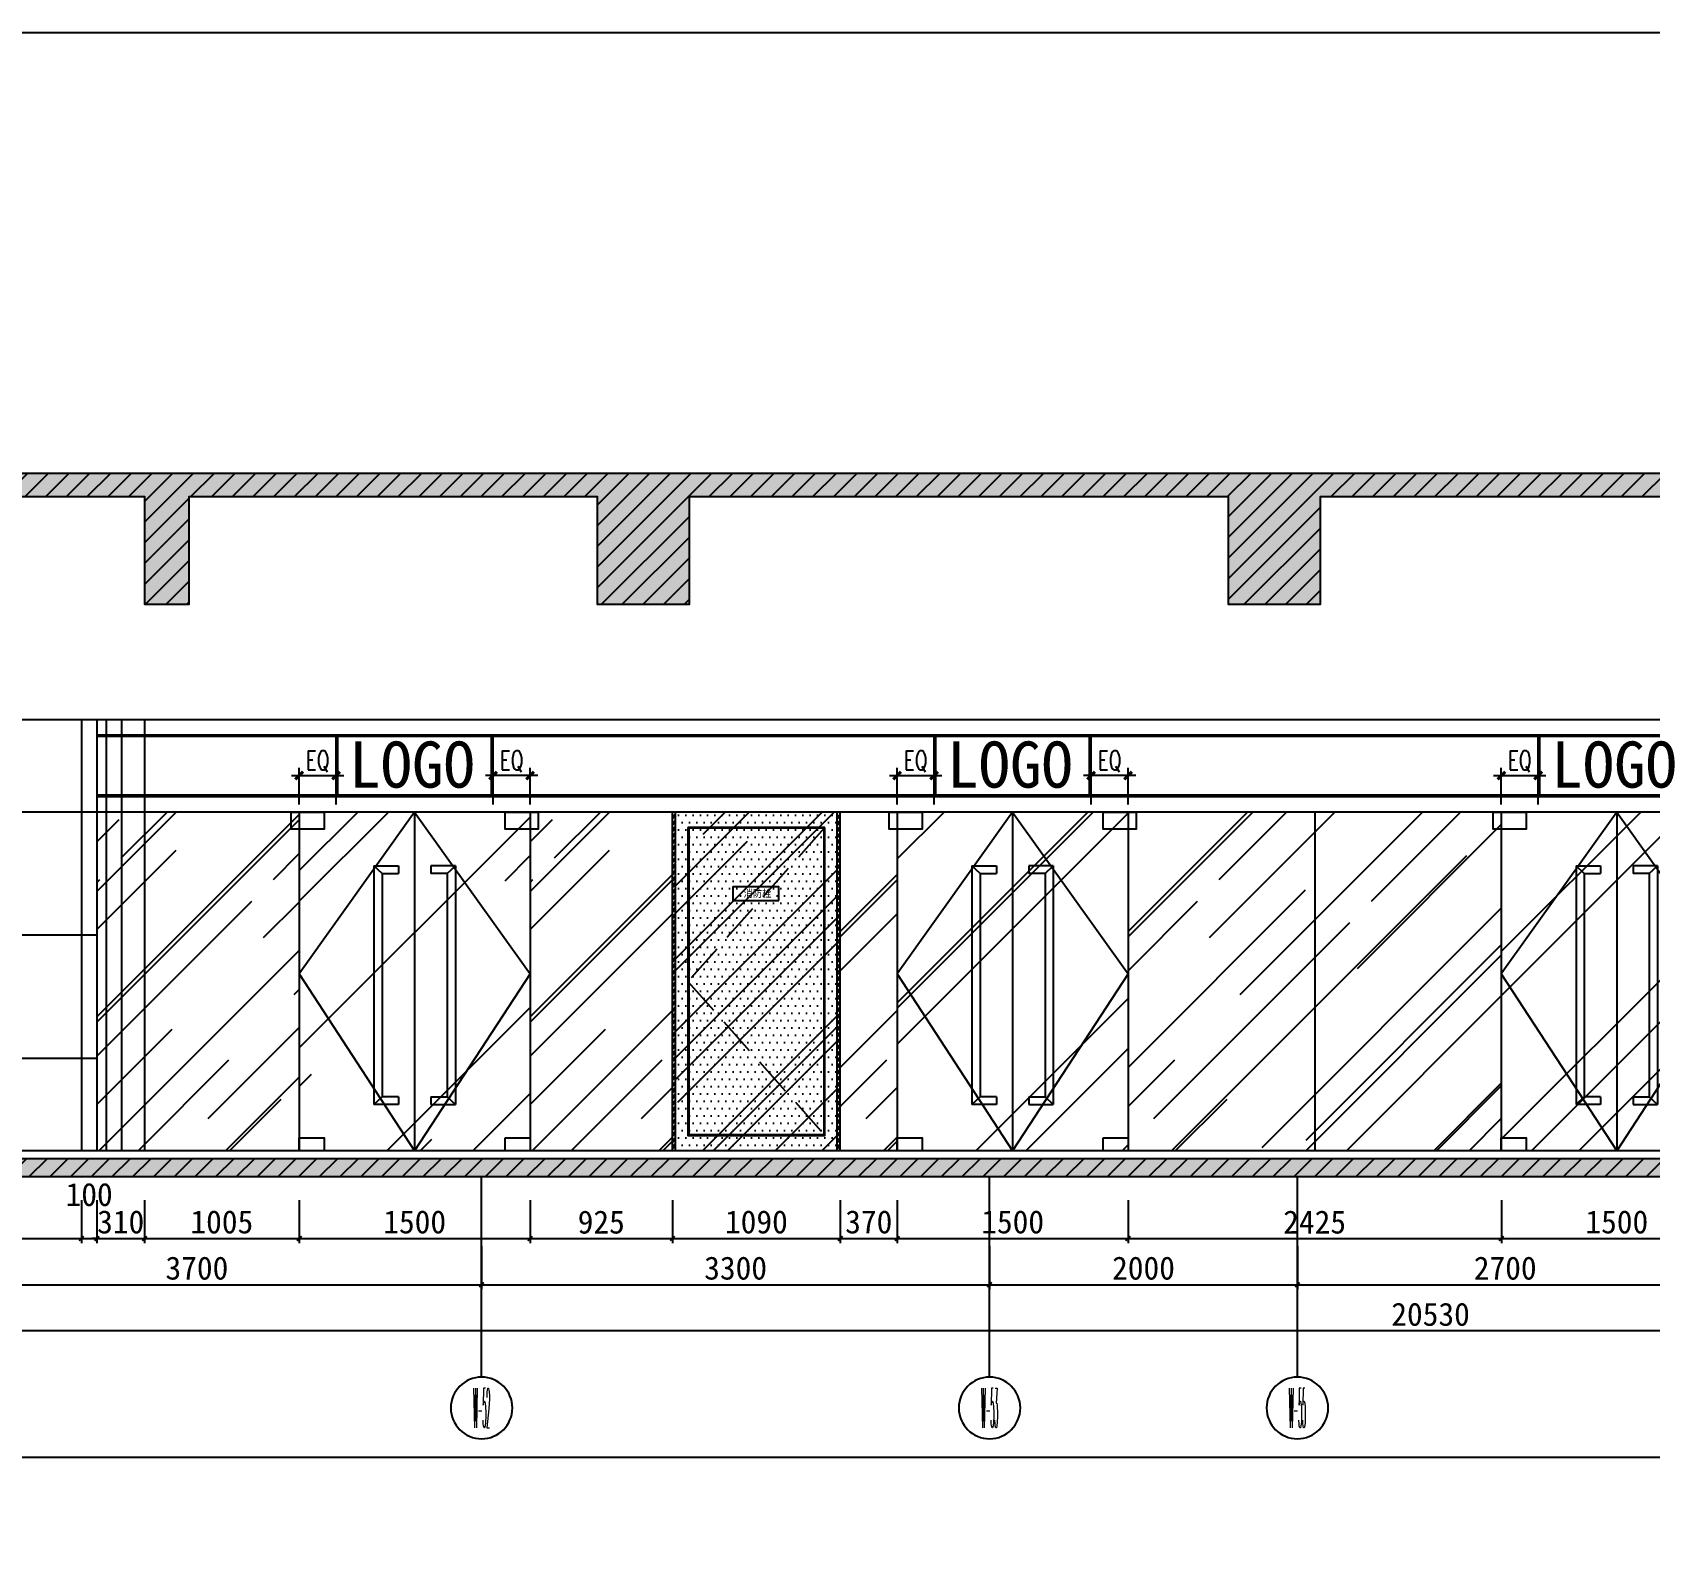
# Model space of a CAD drawing. Header units: millimetres. Extents: x 110215 to 630040, y -488650 to 141897.
# Drawn here: x 430469 to 440976, y 132042 to 141897 of the extents above; entities that cross this region are included whole.
import ezdxf
from ezdxf.enums import TextEntityAlignment as Align
from ezdxf.xclip import XClip

# ---------------------------------------------------------------- set-up
doc = ezdxf.new("R2010")
doc.units = ezdxf.units.MM
doc.header["$LTSCALE"] = 1000
doc.header["$XCLIPFRAME"] = 0
doc.linetypes.add('DASH', pattern=[0.35, 0.25, -0.1])
doc.layers.get('Defpoints').update_dxf_attribs({"color": 2})
for name, color, linetype in [('0-118标注', 2, 'Continuous'), ('0-140a立面通高转折线', 2, 'Continuous'), ('0-140c立面材料填充', 250, 'Continuous'), ('0-140d立面材料分隔', 146, 'Continuous'), ('0-140立面图剖切线', 4, 'Continuous'), ('1', 4, 'Continuous'), ('7', 7, 'Continuous'), ('D-地面', 8, 'Continuous'), ('E立-ELEV1', 6, 'Continuous')]:
    doc.layers.add(name, color=color, linetype=linetype)
doc.styles.add('_TCH_AXIS', font='COMPLEX', dxfattribs={"bigfont": 'GBCBIG'})
doc.styles.add('COMPLEX', font='COMPLEX')
doc.styles.add('LOGO', font='arial.ttf', dxfattribs={"width": 0.9})
doc.styles.add('TXT', font='txt.shx', dxfattribs={"width": 0.7})
doc.styles.add('繁黑体', font='simhei.ttf')
doc.styles.add('黑体', font='simhei.ttf')
doc.dimstyles.new('50', dxfattribs={"dimscale": 50, "dimtxt": 3, "dimasz": 0.6, "dimexe": 0.6, "dimexo": 0.6, "dimtad": 1, "dimdec": 0, "dimdsep": 46, "dimtxsty": '黑体', "dimblk1": 'ARCHTICK', "dimblk2": 'ARCHTICK', "dimsah": 1, "dimcen": 0, "dimdle": 1, "dimclrd": 251, "dimclre": 251, "dimclrt": 2, "dimadec": 0, "dimazin": 0, "dimtfac": 1, "dimtdec": 0, "dimtix": 1, "dimtmove": 2, "dimatfit": 3, "dimldrblk": 'DOT', "dimfxl": 0, "dimtolj": 1, "dimtzin": 0, "dimarcsym": 0})
doc.dimstyles.new('副本 1-50', dxfattribs={"dimscale": 50, "dimtxt": 2.5, "dimasz": 1, "dimexe": 1, "dimexo": 1, "dimgap": 0.6, "dimtad": 1, "dimdec": 0, "dimrnd": 5, "dimzin": 0, "dimdsep": 46, "dimtxsty": 'TXT', "dimblk": 'ARCHTICK', "dimcen": 4, "dimdle": 1, "dimclrd": 3, "dimclre": 3, "dimclrt": 3, "dimadec": 0, "dimazin": 0, "dimtfac": 1, "dimtdec": 0, "dimtix": 1, "dimtmove": 2, "dimatfit": 3, "dimldrblk": 'ARCHTICK', "dimfxl": 0, "dimtolj": 1, "dimtzin": 0, "dimarcsym": 0})
pattern_1 = [(50, (309677.26, 30123.26), (182.18467, -15.939086), [19.05, -209.55]), (355, (309677.26, 30123.26), (-35.24342, 191.05685), [15.24, -167.64058]), (100.451445, (309692.44, 30121.93), (146.94125, 175.11775), [16.19001, -178.09024]), (46.1842, (309677.26, 30174.06), (271.07904, -42.04233), [28.575, -314.325]), (96.63556, (309699.85, 30170.55), (237.40413, 247.42612), [24.28502, -267.1356]), (351.18415, (309677.26, 30174.06), (237.40413, 247.42612), [22.85997, -251.45973]), (21, (309702.66, 30161.36), (151.61439, -102.2652), [19.05, -209.55]), (326, (309702.66, 30161.36), (61.80203, 184.18797), [15.24, -167.64]), (71.451445, (309715.3, 30152.83), (213.41642, 81.92277), [16.19001, -178.08994]), (37.5, (309677.257, 30123.256), (3.088603, 84.555039), [0, -165.608, 0, -170.18, 0, -168.275]), (7.5, (309677.26, 30123.26), (66.819663, 100.180575), [0, -97.028, 0, -161.798, 0, -64.135]), (327.5, (309620.615, 30123.256), (135.590595, -5.728744), [0, -63.5, 0, -198.12, 0, -262.89]), (317.5, (309595.21, 30123.26), (148.12918, 25.42649), [0, -82.55, 0, -131.572, 0, -186.69])]
pattern_2 = [(45, (309677.26, 30123.26), (-67.35192, 67.35192), [])]

# ---------------------------------------------------------------- blocks, each defined once
blk = doc.blocks.new('_ArchTick')
at = {"color": 0, "linetype": 'ByBlock', "const_width": 0.4}
blk.add_lwpolyline([(-0.5, -0.5), (0.5, 0.5)], dxfattribs=at)
blk = doc.blocks.new('*D1420')
at = {"color": 251, "lineweight": -2, "transparency": 16777216}
for p, q in [((547972, 134264), (547972, 133964)), ((590973, 134264), (590973, 133964)), ((547922, 133994), (591023, 133994))]:
    blk.add_line(p, q, dxfattribs=at)
at = {"layer": 'Defpoints', "color": 0, "transparency": 16777216}
for p in [(547972, 134294), (590973, 134294), (590973, 133994)]:
    blk.add_point(p, dxfattribs=at)
at = {"color": 251, "lineweight": -2, "transparency": 16777216, "xscale": 30, "yscale": 30, "zscale": 30, "rotation": 180}
blk.add_blockref('_ArchTick', (547972, 133994), dxfattribs=at)
at = {"color": 251, "lineweight": -2, "transparency": 16777216, "xscale": 30, "yscale": 30, "zscale": 30}
blk.add_blockref('_ArchTick', (590973, 133994), dxfattribs=at)
at = {"color": 2, "transparency": 16777216, "insert": (569472, 134101), "char_height": 150, "attachment_point": 5, "style": '黑体'}
blk.add_mtext('\\A1;43001', dxfattribs=at)
blk = doc.blocks.new('_DOT')
at = {"color": 0, "linetype": 'ByBlock'}
blk.add_line((-0.5, 0), (-1, 0), dxfattribs=at)
at = {"color": 0, "linetype": 'ByBlock', "const_width": 0.5}
blk.add_lwpolyline([(-0.25, 0, 1), (0.25, 0, 1)], format="xyb", close=True, dxfattribs=at)
blk = doc.blocks.new('*D130')
at = {"color": 3, "lineweight": -2, "transparency": 16777216}
for p, q in [((2433621, 314332), (2433281, 314332)), ((2433331, 314145), (2433331, 314382)), ((2433571, 314145), (2433571, 314382))]:
    blk.add_line(p, q, dxfattribs=at)
at = {"layer": 'Defpoints', "color": 0, "transparency": 16777216}
for p in [(2433331, 314332), (2433331, 314095), (2433571, 314095)]:
    blk.add_point(p, dxfattribs=at)
at = {"color": 3, "lineweight": -2, "transparency": 16777216, "xscale": 50, "yscale": 50, "zscale": 50, "rotation": 180}
blk.add_blockref('_ArchTick', (2433331, 314332), dxfattribs=at)
at = {"color": 3, "lineweight": -2, "transparency": 16777216, "xscale": 50, "yscale": 50, "zscale": 50}
blk.add_blockref('_ArchTick', (2433571, 314332), dxfattribs=at)
at = {"color": 3, "transparency": 16777216, "insert": (2433451, 314425), "char_height": 125, "attachment_point": 5, "style": 'TXT'}
blk.add_mtext('\\A1;EQ', dxfattribs=at)
blk = doc.blocks.new('*D131')
at = {"color": 3, "lineweight": -2, "transparency": 16777216}
for p, q in [((2432021, 314332), (2432361, 314332)), ((2432071, 314145), (2432071, 314382)), ((2432311, 314145), (2432311, 314382))]:
    blk.add_line(p, q, dxfattribs=at)
at = {"layer": 'Defpoints', "color": 0, "transparency": 16777216}
for p in [(2432311, 314332), (2432071, 314095), (2432311, 314095)]:
    blk.add_point(p, dxfattribs=at)
at = {"color": 3, "lineweight": -2, "transparency": 16777216, "xscale": 50, "yscale": 50, "zscale": 50, "rotation": 180}
blk.add_blockref('_ArchTick', (2432071, 314332), dxfattribs=at)
at = {"color": 3, "lineweight": -2, "transparency": 16777216, "xscale": 50, "yscale": 50, "zscale": 50}
blk.add_blockref('_ArchTick', (2432311, 314332), dxfattribs=at)
at = {"color": 3, "transparency": 16777216, "insert": (2432191, 314425), "char_height": 125, "attachment_point": 5, "style": 'TXT'}
blk.add_mtext('\\A1;EQ', dxfattribs=at)
blk = doc.blocks.new('xdfsa')
h = blk.add_hatch()
h.set_pattern_fill('玻璃', color=8, scale=500, angle=45)
h.set_pattern_definition([(45, (603119.34, 124668.14), (424.26, 1131.37), [7500, -1000, 2500, -500]), (45, (603412.8, 125315.14), (-823.78, 116.67), [1500, -165, 3000, -375]), (45, (602995.6, 125145.44), (1601.597, 2075.36), [4000, -700, 2000, -500])])
h.paths.add_polyline_path([(603162, 125108), (603162, 127308), (604212, 127308), (604212, 125108)])
at = {"layer": 'D-地面'}
h = blk.add_hatch(dxfattribs=at)
h.set_pattern_fill('DOTS', color=8, scale=30, style=0)
h.set_pattern_definition([(0, (603139.335, 124668.14), (23.8125, 47.625), [0, -47.625])])
h.paths.add_polyline_path([(604154, 125108), (603254, 125108), (603274, 127308), (604154, 127308)], flags=17)
h.paths.add_polyline_path([(604149, 125108), (603259, 125108), (603259, 127308), (604133, 127308)], flags=16)
h.paths.add_polyline_path([(604212, 125108), (603162, 125108), (603162, 127308), (604212, 127308)])
at = {"layer": 'E立-ELEV1'}
h = blk.add_hatch(dxfattribs=at)
h.set_pattern_fill('ANSI32', color=8, scale=3, style=0)
h.set_pattern_definition([(45, (615064.91, 127265.368), (-20.205576, 20.205576), []), (45, (615078.38, 127265.368), (-20.205576, 20.205576), [])])
h.paths.add_polyline_path([(603162, 125108), (603142, 125108), (603142, 127308), (603162, 127308)])
h = blk.add_hatch(dxfattribs=at)
h.set_pattern_fill('ANSI32', color=8, scale=3, style=0)
h.set_pattern_definition([(45, (613994.91, 127265.368), (-20.20558, 20.20558), []), (45, (614008.38, 127265.368), (-20.20558, 20.20558), [])])
h.paths.add_polyline_path([(604232, 125108), (604212, 125108), (604212, 127308), (604232, 127308)])
at = {"color": 1}
for p, q in [((603142, 125108), (603142, 127308)), ((604232, 127308), (603142, 127308)), ((603162, 125108), (603162, 127308)), ((604212, 125108), (604212, 127308)), ((604232, 125108), (604232, 127308)), ((604232, 125108), (604232, 127308)), ((604232, 125108), (603142, 125108))]:
    blk.add_line(p, q, dxfattribs=at)
at = {"color": 8, "linetype": 'DASH'}
blk.add_lwpolyline([(604127, 127203), (603242, 126208), (604132, 125208)], dxfattribs=at)
at = {"layer": '7', "color": 3}
blk.add_lwpolyline([(603833, 126733), (603833, 126823), (603535, 126823), (603535, 126733)], close=True, dxfattribs=at)
at = {"layer": 'E立-ELEV1', "color": 8}
blk.add_line((604132, 127208), (603242, 127208), dxfattribs=at)
at = {"layer": 'E立-ELEV1', "color": 4}
blk.add_lwpolyline([(603242, 127208), (603242, 125208), (604132, 125208), (604132, 127208)], dxfattribs=at)
at = {"layer": 'E立-ELEV1', "color": 3}
blk.add_lwpolyline([(603247, 127203), (603247, 125213), (604127, 125213), (604127, 127203), (603247, 127203)], close=True, dxfattribs=at)
at = {"layer": '1', "color": 3, "style": 'LOGO', "width": 0.9}
blk.add_text('消防栓', height=48, dxfattribs=at).set_placement((603785, 126756, 274), align=Align.RIGHT)
blk = doc.blocks.new('*D336')
at = {"color": 251, "lineweight": -2, "transparency": 16777216}
for p, q in [((429288, 134313), (429288, 134033)), ((430788, 134313), (430788, 134033)), ((429238, 134063), (430838, 134063))]:
    blk.add_line(p, q, dxfattribs=at)
at = {"layer": 'Defpoints', "color": 0, "transparency": 16777216}
for p in [(429288, 134463), (430788, 134463), (430788, 134063)]:
    blk.add_point(p, dxfattribs=at)
at = {"color": 251, "lineweight": -2, "transparency": 16777216, "xscale": 30, "yscale": 30, "zscale": 30, "rotation": 180}
blk.add_blockref('_ArchTick', (429288, 134063), dxfattribs=at)
at = {"color": 251, "lineweight": -2, "transparency": 16777216, "xscale": 30, "yscale": 30, "zscale": 30}
blk.add_blockref('_ArchTick', (430788, 134063), dxfattribs=at)
at = {"color": 2, "transparency": 16777216, "insert": (430038, 134170), "char_height": 150, "attachment_point": 5, "style": '黑体'}
blk.add_mtext('\\A1;1500', dxfattribs=at)
blk = doc.blocks.new('*D337')
at = {"color": 251, "lineweight": -2, "transparency": 16777216}
for p, q in [((430788, 134313), (430788, 134033)), ((430888, 134313), (430888, 134033)), ((430738, 134063), (430938, 134063))]:
    blk.add_line(p, q, dxfattribs=at)
at = {"layer": 'Defpoints', "color": 0, "transparency": 16777216}
for p in [(430788, 134463), (430888, 134463), (430888, 134063)]:
    blk.add_point(p, dxfattribs=at)
at = {"color": 251, "lineweight": -2, "transparency": 16777216, "xscale": 30, "yscale": 30, "zscale": 30, "rotation": 180}
blk.add_blockref('_ArchTick', (430788, 134063), dxfattribs=at)
at = {"color": 251, "lineweight": -2, "transparency": 16777216, "xscale": 30, "yscale": 30, "zscale": 30}
blk.add_blockref('_ArchTick', (430888, 134063), dxfattribs=at)
at = {"color": 2, "transparency": 16777216, "insert": (430838, 134348), "char_height": 150, "attachment_point": 5, "style": '黑体'}
blk.add_mtext('\\A1;100', dxfattribs=at)
blk = doc.blocks.new('*D338')
at = {"color": 251, "lineweight": -2, "transparency": 16777216}
for p, q in [((430888, 134313), (430888, 134033)), ((431198, 134313), (431198, 134033)), ((430888, 134063), (430858, 134063)), ((430888, 134063), (431198, 134063)), ((431198, 134063), (431228, 134063))]:
    blk.add_line(p, q, dxfattribs=at)
at = {"layer": 'Defpoints', "color": 0, "transparency": 16777216}
for p in [(430888, 134463), (431198, 134463), (431198, 134063)]:
    blk.add_point(p, dxfattribs=at)
at = {"color": 251, "lineweight": -2, "transparency": 16777216, "xscale": 30, "yscale": 30, "zscale": 30}
blk.add_blockref('_ArchTick', (430888, 134063), dxfattribs=at)
at = {"color": 251, "lineweight": -2, "transparency": 16777216, "xscale": 30, "yscale": 30, "zscale": 30, "rotation": 180}
blk.add_blockref('_ArchTick', (431198, 134063), dxfattribs=at)
at = {"color": 2, "transparency": 16777216, "insert": (431043, 134170), "char_height": 150, "attachment_point": 5, "style": '黑体'}
blk.add_mtext('\\A1;310', dxfattribs=at)
blk = doc.blocks.new('*D339')
at = {"color": 251, "lineweight": -2, "transparency": 16777216}
for p, q in [((431198, 134313), (431198, 134033)), ((432203, 134313), (432203, 134033)), ((431148, 134063), (432253, 134063))]:
    blk.add_line(p, q, dxfattribs=at)
at = {"layer": 'Defpoints', "color": 0, "transparency": 16777216}
for p in [(431198, 134463), (432203, 134463), (432203, 134063)]:
    blk.add_point(p, dxfattribs=at)
at = {"color": 251, "lineweight": -2, "transparency": 16777216, "xscale": 30, "yscale": 30, "zscale": 30, "rotation": 180}
blk.add_blockref('_ArchTick', (431198, 134063), dxfattribs=at)
at = {"color": 251, "lineweight": -2, "transparency": 16777216, "xscale": 30, "yscale": 30, "zscale": 30}
blk.add_blockref('_ArchTick', (432203, 134063), dxfattribs=at)
at = {"color": 2, "transparency": 16777216, "insert": (431700, 134170), "char_height": 150, "attachment_point": 5, "style": '黑体'}
blk.add_mtext('\\A1;1005', dxfattribs=at)
blk = doc.blocks.new('*D340')
at = {"color": 251, "lineweight": -2, "transparency": 16777216}
for p, q in [((432203, 134313), (432203, 134033)), ((433703, 134313), (433703, 134033)), ((432153, 134063), (433753, 134063))]:
    blk.add_line(p, q, dxfattribs=at)
at = {"layer": 'Defpoints', "color": 0, "transparency": 16777216}
for p in [(432203, 134463), (433703, 134463), (433703, 134063)]:
    blk.add_point(p, dxfattribs=at)
at = {"color": 251, "lineweight": -2, "transparency": 16777216, "xscale": 30, "yscale": 30, "zscale": 30, "rotation": 180}
blk.add_blockref('_ArchTick', (432203, 134063), dxfattribs=at)
at = {"color": 251, "lineweight": -2, "transparency": 16777216, "xscale": 30, "yscale": 30, "zscale": 30}
blk.add_blockref('_ArchTick', (433703, 134063), dxfattribs=at)
at = {"color": 2, "transparency": 16777216, "insert": (432953, 134170), "char_height": 150, "attachment_point": 5, "style": '黑体'}
blk.add_mtext('\\A1;1500', dxfattribs=at)
blk = doc.blocks.new('*D341')
at = {"color": 251, "lineweight": -2, "transparency": 16777216}
for p, q in [((433703, 134313), (433703, 134033)), ((434628, 134313), (434628, 134033)), ((433653, 134063), (434678, 134063))]:
    blk.add_line(p, q, dxfattribs=at)
at = {"layer": 'Defpoints', "color": 0, "transparency": 16777216}
for p in [(433703, 134463), (434628, 134463), (434628, 134063)]:
    blk.add_point(p, dxfattribs=at)
at = {"color": 251, "lineweight": -2, "transparency": 16777216, "xscale": 30, "yscale": 30, "zscale": 30, "rotation": 180}
blk.add_blockref('_ArchTick', (433703, 134063), dxfattribs=at)
at = {"color": 251, "lineweight": -2, "transparency": 16777216, "xscale": 30, "yscale": 30, "zscale": 30}
blk.add_blockref('_ArchTick', (434628, 134063), dxfattribs=at)
at = {"color": 2, "transparency": 16777216, "insert": (434165, 134169), "char_height": 150, "attachment_point": 5, "style": '黑体'}
blk.add_mtext('\\A1;925', dxfattribs=at)
blk = doc.blocks.new('*D342')
at = {"color": 251, "lineweight": -2, "transparency": 16777216}
for p, q in [((434628, 134313), (434628, 134033)), ((435718, 134313), (435718, 134033)), ((434578, 134063), (435768, 134063))]:
    blk.add_line(p, q, dxfattribs=at)
at = {"layer": 'Defpoints', "color": 0, "transparency": 16777216}
for p in [(434628, 134463), (435718, 134463), (435718, 134063)]:
    blk.add_point(p, dxfattribs=at)
at = {"color": 251, "lineweight": -2, "transparency": 16777216, "xscale": 30, "yscale": 30, "zscale": 30, "rotation": 180}
blk.add_blockref('_ArchTick', (434628, 134063), dxfattribs=at)
at = {"color": 251, "lineweight": -2, "transparency": 16777216, "xscale": 30, "yscale": 30, "zscale": 30}
blk.add_blockref('_ArchTick', (435718, 134063), dxfattribs=at)
at = {"color": 2, "transparency": 16777216, "insert": (435173, 134170), "char_height": 150, "attachment_point": 5, "style": '黑体'}
blk.add_mtext('\\A1;1090', dxfattribs=at)
blk = doc.blocks.new('*D343')
at = {"color": 251, "lineweight": -2, "transparency": 16777216}
for p, q in [((435718, 134313), (435718, 134033)), ((436088, 134313), (436088, 134033)), ((435668, 134063), (436138, 134063))]:
    blk.add_line(p, q, dxfattribs=at)
at = {"layer": 'Defpoints', "color": 0, "transparency": 16777216}
for p in [(435718, 134463), (436088, 134463), (436088, 134063)]:
    blk.add_point(p, dxfattribs=at)
at = {"color": 251, "lineweight": -2, "transparency": 16777216, "xscale": 30, "yscale": 30, "zscale": 30, "rotation": 180}
blk.add_blockref('_ArchTick', (435718, 134063), dxfattribs=at)
at = {"color": 251, "lineweight": -2, "transparency": 16777216, "xscale": 30, "yscale": 30, "zscale": 30}
blk.add_blockref('_ArchTick', (436088, 134063), dxfattribs=at)
at = {"color": 2, "transparency": 16777216, "insert": (435903, 134170), "char_height": 150, "attachment_point": 5, "style": '黑体'}
blk.add_mtext('\\A1;370', dxfattribs=at)
blk = doc.blocks.new('*D344')
at = {"color": 251, "lineweight": -2, "transparency": 16777216}
for p, q in [((436088, 134313), (436088, 134033)), ((437588, 134313), (437588, 134033)), ((436038, 134063), (437638, 134063))]:
    blk.add_line(p, q, dxfattribs=at)
at = {"layer": 'Defpoints', "color": 0, "transparency": 16777216}
for p in [(436088, 134463), (437588, 134463), (437588, 134063)]:
    blk.add_point(p, dxfattribs=at)
at = {"color": 251, "lineweight": -2, "transparency": 16777216, "xscale": 30, "yscale": 30, "zscale": 30, "rotation": 180}
blk.add_blockref('_ArchTick', (436088, 134063), dxfattribs=at)
at = {"color": 251, "lineweight": -2, "transparency": 16777216, "xscale": 30, "yscale": 30, "zscale": 30}
blk.add_blockref('_ArchTick', (437588, 134063), dxfattribs=at)
at = {"color": 2, "transparency": 16777216, "insert": (436838, 134170), "char_height": 150, "attachment_point": 5, "style": '黑体'}
blk.add_mtext('\\A1;1500', dxfattribs=at)
blk = doc.blocks.new('*D345')
at = {"color": 251, "lineweight": -2, "transparency": 16777216}
for p, q in [((437588, 134313), (437588, 134033)), ((440013, 134313), (440013, 134033)), ((437538, 134063), (440063, 134063))]:
    blk.add_line(p, q, dxfattribs=at)
at = {"layer": 'Defpoints', "color": 0, "transparency": 16777216}
for p in [(437588, 134463), (440013, 134463), (440013, 134063)]:
    blk.add_point(p, dxfattribs=at)
at = {"color": 251, "lineweight": -2, "transparency": 16777216, "xscale": 30, "yscale": 30, "zscale": 30, "rotation": 180}
blk.add_blockref('_ArchTick', (437588, 134063), dxfattribs=at)
at = {"color": 251, "lineweight": -2, "transparency": 16777216, "xscale": 30, "yscale": 30, "zscale": 30}
blk.add_blockref('_ArchTick', (440013, 134063), dxfattribs=at)
at = {"color": 2, "transparency": 16777216, "insert": (438800, 134169), "char_height": 150, "attachment_point": 5, "style": '黑体'}
blk.add_mtext('\\A1;2425', dxfattribs=at)
blk = doc.blocks.new('*D346')
at = {"color": 251, "lineweight": -2, "transparency": 16777216}
for p, q in [((440013, 134313), (440013, 134033)), ((441513, 134313), (441513, 134033)), ((439963, 134063), (441563, 134063))]:
    blk.add_line(p, q, dxfattribs=at)
at = {"layer": 'Defpoints', "color": 0, "transparency": 16777216}
for p in [(440013, 134463), (441513, 134463), (441513, 134063)]:
    blk.add_point(p, dxfattribs=at)
at = {"color": 251, "lineweight": -2, "transparency": 16777216, "xscale": 30, "yscale": 30, "zscale": 30, "rotation": 180}
blk.add_blockref('_ArchTick', (440013, 134063), dxfattribs=at)
at = {"color": 251, "lineweight": -2, "transparency": 16777216, "xscale": 30, "yscale": 30, "zscale": 30}
blk.add_blockref('_ArchTick', (441513, 134063), dxfattribs=at)
at = {"color": 2, "transparency": 16777216, "insert": (440763, 134170), "char_height": 150, "attachment_point": 5, "style": '黑体'}
blk.add_mtext('\\A1;1500', dxfattribs=at)
blk = doc.blocks.new('*D352')
at = {"color": 251, "lineweight": -2, "transparency": 16777216}
for p, q in [((429688, 134013), (429688, 133733)), ((433388, 134013), (433388, 133733)), ((429638, 133763), (433438, 133763))]:
    blk.add_line(p, q, dxfattribs=at)
at = {"layer": 'Defpoints', "color": 0, "transparency": 16777216}
for p in [(429688, 134063), (433388, 134063), (433388, 133763)]:
    blk.add_point(p, dxfattribs=at)
at = {"color": 251, "lineweight": -2, "transparency": 16777216, "xscale": 30, "yscale": 30, "zscale": 30, "rotation": 180}
blk.add_blockref('_ArchTick', (429688, 133763), dxfattribs=at)
at = {"color": 251, "lineweight": -2, "transparency": 16777216, "xscale": 30, "yscale": 30, "zscale": 30}
blk.add_blockref('_ArchTick', (433388, 133763), dxfattribs=at)
at = {"color": 2, "transparency": 16777216, "insert": (431538, 133870), "char_height": 150, "attachment_point": 5, "style": '黑体'}
blk.add_mtext('\\A1;3700', dxfattribs=at)
blk = doc.blocks.new('*D353')
at = {"color": 251, "lineweight": -2, "transparency": 16777216}
for p, q in [((433388, 134013), (433388, 133733)), ((436688, 134013), (436688, 133733)), ((433338, 133763), (436738, 133763))]:
    blk.add_line(p, q, dxfattribs=at)
at = {"layer": 'Defpoints', "color": 0, "transparency": 16777216}
for p in [(433388, 134063), (436688, 134063), (436688, 133763)]:
    blk.add_point(p, dxfattribs=at)
at = {"color": 251, "lineweight": -2, "transparency": 16777216, "xscale": 30, "yscale": 30, "zscale": 30, "rotation": 180}
blk.add_blockref('_ArchTick', (433388, 133763), dxfattribs=at)
at = {"color": 251, "lineweight": -2, "transparency": 16777216, "xscale": 30, "yscale": 30, "zscale": 30}
blk.add_blockref('_ArchTick', (436688, 133763), dxfattribs=at)
at = {"color": 2, "transparency": 16777216, "insert": (435038, 133870), "char_height": 150, "attachment_point": 5, "style": '黑体'}
blk.add_mtext('\\A1;3300', dxfattribs=at)
blk = doc.blocks.new('*D354')
at = {"color": 251, "lineweight": -2, "transparency": 16777216}
for p, q in [((436688, 134013), (436688, 133733)), ((438688, 134013), (438688, 133733)), ((436638, 133763), (438738, 133763))]:
    blk.add_line(p, q, dxfattribs=at)
at = {"layer": 'Defpoints', "color": 0, "transparency": 16777216}
for p in [(436688, 134063), (438688, 134063), (438688, 133763)]:
    blk.add_point(p, dxfattribs=at)
at = {"color": 251, "lineweight": -2, "transparency": 16777216, "xscale": 30, "yscale": 30, "zscale": 30, "rotation": 180}
blk.add_blockref('_ArchTick', (436688, 133763), dxfattribs=at)
at = {"color": 251, "lineweight": -2, "transparency": 16777216, "xscale": 30, "yscale": 30, "zscale": 30}
blk.add_blockref('_ArchTick', (438688, 133763), dxfattribs=at)
at = {"color": 2, "transparency": 16777216, "insert": (437688, 133870), "char_height": 150, "attachment_point": 5, "style": '黑体'}
blk.add_mtext('\\A1;2000', dxfattribs=at)
blk = doc.blocks.new('*D355')
at = {"color": 251, "lineweight": -2, "transparency": 16777216}
for p, q in [((438688, 134013), (438688, 133733)), ((441388, 134013), (441388, 133733)), ((438638, 133763), (441438, 133763))]:
    blk.add_line(p, q, dxfattribs=at)
at = {"layer": 'Defpoints', "color": 0, "transparency": 16777216}
for p in [(438688, 134063), (441388, 134063), (441388, 133763)]:
    blk.add_point(p, dxfattribs=at)
at = {"color": 251, "lineweight": -2, "transparency": 16777216, "xscale": 30, "yscale": 30, "zscale": 30, "rotation": 180}
blk.add_blockref('_ArchTick', (438688, 133763), dxfattribs=at)
at = {"color": 251, "lineweight": -2, "transparency": 16777216, "xscale": 30, "yscale": 30, "zscale": 30}
blk.add_blockref('_ArchTick', (441388, 133763), dxfattribs=at)
at = {"color": 2, "transparency": 16777216, "insert": (440038, 133870), "char_height": 150, "attachment_point": 5, "style": '黑体'}
blk.add_mtext('\\A1;2700', dxfattribs=at)
blk = doc.blocks.new('*D358')
at = {"color": 251, "lineweight": -2, "transparency": 16777216}
for p, q in [((429288, 133713), (429288, 133433)), ((449818, 133713), (449818, 133433)), ((449868, 133463), (429238, 133463))]:
    blk.add_line(p, q, dxfattribs=at)
at = {"layer": 'Defpoints', "color": 0, "transparency": 16777216}
for p in [(429288, 133763), (449818, 133763), (429288, 133463)]:
    blk.add_point(p, dxfattribs=at)
at = {"color": 251, "lineweight": -2, "transparency": 16777216, "xscale": 30, "yscale": 30, "zscale": 30, "rotation": 180}
blk.add_blockref('_ArchTick', (429288, 133463), dxfattribs=at)
at = {"color": 251, "lineweight": -2, "transparency": 16777216, "xscale": 30, "yscale": 30, "zscale": 30}
blk.add_blockref('_ArchTick', (449818, 133463), dxfattribs=at)
at = {"color": 2, "transparency": 16777216, "insert": (439553, 133570), "char_height": 150, "attachment_point": 5, "style": '黑体'}
blk.add_mtext('\\A1;20530', dxfattribs=at)
blk = doc.blocks.new('_AXISO')
blk.add_circle((0, 0), 0.5)
at = {"style": 'COMPLEX', "width": 1.041667}
blk.add_attdef('A', text='', height=0.56, dxfattribs=at).set_placement((-0.25, -0.28), (0.25, -0.28), align=Align.FIT)
blk = doc.blocks.new('dsfsdfs')
h = blk.add_hatch()
h.set_pattern_fill('ANSI31', color=250, scale=30)
h.set_pattern_definition(pattern_2)
h.paths.add_polyline_path([(577036.8, 138713.7), (577036.8, 139413.7), (580885, 139413.7), (580885, 138713.7), (581485, 138713.7), (581485, 139413.7), (584532.4, 139413.7), (584532.4, 138713.7), (585143.4, 138713.7), (585143.4, 139413.7), (587655.8, 139413.7), (587655.8, 138713.7), (588277.5, 138713.7), (588277.5, 139413.7), (590972.5, 139413.7), (590972.5, 139563.7), (547971.5, 139563.7), (547971.5, 138713.7), (548572.1, 138713.7), (548572.1, 139413.7), (550714.8, 139413.7), (550714.8, 138713.7), (551214.8, 138713.7), (551214.8, 139413.7), (553514.8, 139413.7), (553514.8, 138713.7), (554014.8, 138713.7), (554014.8, 139413.7), (556150.1, 139413.7), (556150.1, 138713.7), (556750.2, 138713.7), (556750.2, 139413.7), (556809.7, 139413.7), (556809.7, 138713.7), (557211.6, 138713.7), (557211.6, 139413.7), (560135.5, 139413.7), (560135.5, 138713.7), (560735.5, 138713.7), (560735.5, 139413.7), (563085.4, 139413.7), (563085.4, 138713.7), (563585.4, 138713.7), (563585.4, 139413.7), (566385, 139413.7), (566385, 138713.7), (566985, 138713.7), (566985, 139413.7), (569879.2, 139413.7), (569879.2, 138713.7), (570482.1, 138713.7), (570482.1, 139413.7), (572334.9, 139413.7), (572334.9, 138713.7), (572935.3, 138713.7), (572935.3, 139413.7), (576436.8, 139413.7), (576436.8, 138713.7)])
h = blk.add_hatch()
h.set_pattern_fill('ANSI31', color=250, scale=30)
h.set_pattern_definition(pattern_2)
h.paths.add_polyline_path([(547971.5, 134993.7), (547971.5, 135113.7), (590266.5, 135113.7), (590266.5, 134993.7)])
at = {"layer": '0-140c立面材料填充'}
h = blk.add_hatch(dxfattribs=at)
h.set_pattern_fill('AR-CONC', color=256)
h.set_pattern_definition(pattern_1)
h.paths.add_polyline_path([(556750.2, 139413.7), (556809.7, 139413.7), (556809.7, 138713.7), (557211.6, 138713.7), (557211.6, 139413.7), (560135.5, 139413.7), (560135.5, 138713.7), (560735.5, 138713.7), (560735.5, 139413.7), (563085.4, 139413.7), (563085.4, 138713.7), (563585.4, 138713.7), (563585.4, 139413.7), (566385, 139413.7), (566385, 138713.7), (566985, 138713.7), (566985, 139413.7), (569879.2, 139413.7), (569879.2, 138713.7), (570482.1, 138713.7), (570482.1, 139413.7), (572334.9, 139413.7), (572334.9, 138713.7), (572935.3, 138713.7), (572935.3, 139413.7), (576436.8, 139413.7), (576436.8, 138713.7), (577036.8, 138713.7), (577036.8, 139413.7), (580885, 139413.7), (580885, 138713.7), (581485, 138713.7), (581485, 139413.7), (584532.4, 139413.7), (584532.4, 138713.7), (585143.4, 138713.7), (585143.4, 139413.7), (587655.8, 139413.7), (587655.8, 138713.7), (588277.5, 138713.7), (588277.5, 139413.7), (590972.5, 139413.7), (590972.5, 139563.7), (547971.5, 139563.7), (547971.5, 138713.7), (548572.1, 138713.7), (548572.1, 139413.7), (550714.8, 139413.7), (550714.8, 138713.7), (551214.8, 138713.7), (551214.8, 139413.7), (553514.8, 139413.7), (553514.8, 138713.7), (554014.8, 138713.7), (554014.8, 139413.7), (556150.1, 139413.7), (556150.1, 138713.7), (556750.2, 138713.7)])
h = blk.add_hatch(dxfattribs=at)
h.set_pattern_fill('AR-CONC', color=256)
h.set_pattern_definition(pattern_1)
h.paths.add_polyline_path([(547971.5, 134993.7), (547971.5, 135113.7), (590972.5, 135113.7), (590972.5, 134993.7)])
for p, q in [((547971.5, 135113.7), (590972.5, 135113.7)), ((547971.5, 134993.7), (590972.5, 134993.7))]:
    blk.add_line(p, q)
for points in [[(590972.5, 139413.7), (588277.5, 139413.7), (588277.5, 138713.7), (587655.8, 138713.7), (587655.8, 139413.7), (585143.4, 139413.7), (585143.4, 138713.7), (584532.4, 138713.7), (584532.4, 139413.7), (581485, 139413.7), (581485, 138713.7), (580885, 138713.7), (580885, 139413.7), (577036.8, 139413.7), (577036.8, 138713.7), (576436.8, 138713.7), (576436.8, 139413.7), (572935.3, 139413.7)], [(547971.5, 139563.7), (590972.5, 139563.7), (590972.5, 139413.7)]]:
    blk.add_lwpolyline(points)
blk.add_lwpolyline([(547971.5, 135113.7), (590972.5, 135113.7), (590972.5, 134993.7), (547971.5, 134993.7)], close=True)
at = {"layer": '0-140立面图剖切线'}
for p, q in [((547971.5, 137963.7), (590972.5, 137963.7)), ((547971.5, 135163.7), (590972.5, 135163.7))]:
    blk.add_line(p, q, dxfattribs=at)
dim = blk.add_linear_dim(base=(590972.5, 133993.7), p1=(547971.5, 134293.7), p2=(590972.5, 134293.7), angle=180, dimstyle='50', override={"dimfxl": 10, "dimarcsym": 1})
dim.commit()
dim.dimension.update_dxf_attribs({"geometry": '*D1420', "text_midpoint": (569472, 134100.8)})
blk = doc.blocks.new('kjlkj')
at = {"layer": '0-140c立面材料填充'}
h = blk.add_hatch(dxfattribs=at)
h.set_pattern_fill('AR-RROOF', color=256, scale=50, angle=45, style=0)
h.set_pattern_definition([(45, (2419215.6, 311894.9), (1077.63, 2873.68), [19050, -2540, 6350, -1270]), (45, (2419961, 313538.3), (-2092.4, 296.35), [3810, -419.1, 7620, -952.5]), (45, (2418901.25, 313107.2), (4068.056, 5271.41), [10160, -1778, 5080, -1270])])
h.paths.add_polyline_path([(2433571.1, 314094.9), (2432071.1, 314094.9), (2432071.1, 311894.9), (2433571.1, 311894.9)])
at = {"color": 8}
for p, q in [((2432311.1, 314194.9), (2432311.1, 314594.9)), ((2432321.1, 314194.9), (2432321.1, 314594.9)), ((2433321.1, 314194.9), (2433321.1, 314594.9)), ((2433331.1, 314194.9), (2433331.1, 314594.9))]:
    blk.add_line(p, q, dxfattribs=at)
for points in [[(2432821.1, 314094.9), (2432071.1, 313044.9), (2432821.1, 311894.9)], [(2432821.1, 314094.9), (2433571.1, 313044.9), (2432821.1, 311894.9)]]:
    blk.add_lwpolyline(points, dxfattribs=at)
at = {"layer": '0-140d立面材料分隔'}
for p, q in [((2432071.1, 314094.9), (2432071.1, 311894.9)), ((2432821.1, 314094.9), (2432821.1, 311894.9)), ((2433571.1, 314094.9), (2433571.1, 311894.9))]:
    blk.add_line(p, q, dxfattribs=at)
at = {"layer": '0-140d立面材料分隔', "color": 1}
for p, q in [((2432609.7, 313694.9, -219.5), (2432556.9, 313744.9, -219.5)), ((2432556.9, 313744.9, -219.5), (2432556.9, 312194.9)), ((2432556.9, 313744.9, -219.5), (2432715.4, 313744.9, -219.5)), ((2432609.7, 313694.9, -219.5), (2432609.7, 312244.9)), ((2432609.7, 313694.9, -219.5), (2432715.4, 313694.9, -219.5)), ((2432715.4, 313744.9, -219.5), (2432715.4, 313694.9, -219.5)), ((2432926.8, 313744.9, -219.5), (2432926.8, 313694.9, -219.5)), ((2433085.4, 313744.9, -219.5), (2432926.8, 313744.9, -219.5)), ((2433032.5, 313694.9, -219.5), (2432926.8, 313694.9, -219.5)), ((2433032.5, 313694.9, -219.5), (2433085.4, 313744.9, -219.5)), ((2433032.5, 313694.9, -219.5), (2433032.5, 312244.9)), ((2433085.4, 313744.9, -219.5), (2433085.4, 312194.9)), ((2432609.7, 312244.9), (2432556.9, 312194.9)), ((2432715.4, 312194.9), (2432556.9, 312194.9)), ((2432715.4, 312244.9), (2432609.7, 312244.9)), ((2432715.4, 312244.9), (2432715.4, 312194.9)), ((2432926.8, 312244.9), (2433032.5, 312244.9)), ((2432926.8, 312244.9), (2432926.8, 312194.9)), ((2432926.8, 312194.9), (2433085.4, 312194.9)), ((2433032.5, 312244.9), (2433085.4, 312194.9))]:
    blk.add_line(p, q, dxfattribs=at)
for points in [[(2432018.3, 314094.9), (2432233.1, 314094.9), (2432233.1, 313984.9), (2432018.3, 313984.9)], [(2433409.2, 314094.9), (2433624, 314094.9), (2433624, 313984.9), (2433409.2, 313984.9)], [(2432071.1, 311978.2), (2432233.1, 311978.2), (2432233.1, 311894.9), (2432071.1, 311894.9)], [(2433409.2, 311978.2), (2433571.1, 311978.2), (2433571.1, 311894.9), (2433409.2, 311894.9)]]:
    blk.add_lwpolyline(points, close=True, dxfattribs=at)
at = {"color": 1, "style": '繁黑体'}
blk.add_text('LOGO', height=300, dxfattribs=at).set_placement((2432396, 314253.3, -219.5))
at = {"color": 8}
dim = blk.add_linear_dim(base=(2432311.1, 314332.1), p1=(2432071.1, 314094.9), p2=(2432311.1, 314094.9), text='EQ', dimstyle='副本 1-50', dxfattribs=at)
dim.commit()
dim.dimension.update_dxf_attribs({"geometry": '*D131', "text_midpoint": (2432191.1, 314424.6)})
dim = blk.add_linear_dim(base=(2433331.1, 314332.1), p1=(2433571.1, 314094.9), p2=(2433331.1, 314094.9), angle=180, text='EQ', dimstyle='副本 1-50', dxfattribs=at)
dim.commit()
dim.dimension.update_dxf_attribs({"geometry": '*D130', "text_midpoint": (2433451.1, 314424.6)})

msp = doc.modelspace()

# ---------------------------------------------------------------- hatches: boundary and pattern name
h = msp.add_hatch()
h.set_pattern_fill('ANSI31', color=250, scale=30)
h.set_pattern_definition([(45, (-168514.02, 9524.53), (-67.351921, 67.351921), [])])
h.paths.add_polyline_path([(429287.8, 139032.7), (429287.8, 138882.7), (429487.9, 138882.7), (429487.9, 138182.7), (429987.9, 138182.7), (429987.9, 138882.7), (431197.8, 138882.7), (431197.8, 138182.7), (431487.6, 138182.7), (431487.6, 138882.7), (434137.7, 138882.7), (434137.7, 138182.7), (434737.7, 138182.7), (434737.7, 138882.7), (438237.6, 138882.7), (438237.6, 138182.7), (438837.6, 138182.7), (438837.6, 138882.7), (442604.6, 138882.7), (442604.6, 138182.7), (443204.3, 138182.7), (443204.3, 138882.7), (449817.8, 138882.7), (449817.8, 139032.7)])
h.paths.add_polyline_path([(429287.8, 134582.7), (449817.8, 134582.7), (449817.8, 134462.7), (429287.8, 134462.7)])
at = {"layer": '0-140c立面材料填充'}
h = msp.add_hatch(dxfattribs=at)
h.set_pattern_fill('AR-CONC', color=256)
h.set_pattern_definition([(50, (-168514.02, 9524.53), (182.18467, -15.939086), [19.05, -209.55]), (355, (-168514.02, 9524.53), (-35.24342, 191.056845), [15.24, -167.640584]), (100.451445, (-168498.84, 9523.2), (146.941247, 175.11775), [16.19001, -178.090245]), (46.1842, (-168514.02, 9575.33), (271.07904, -42.04233), [28.575, -314.325]), (96.63556, (-168491.43, 9571.83), (237.40413, 247.42612), [24.28502, -267.13561]), (351.18415, (-168514.02, 9575.33), (237.40413, 247.42612), [22.85997, -251.45973]), (21, (-168488.62, 9562.63), (151.61439, -102.265198), [19.05, -209.55]), (326, (-168488.62, 9562.63), (61.80203, 184.187966), [15.24, -167.64]), (71.451445, (-168475.99, 9554.11), (213.41642, 81.92277), [16.19001, -178.08994]), (37.5, (-168514.02, 9524.53), (3.088603, 84.555039), [0, -165.608, 0, -170.18, 0, -168.275]), (7.5, (-168514.02, 9524.53), (66.819663, 100.180575), [0, -97.028, 0, -161.798, 0, -64.135]), (327.5, (-168570.66, 9524.53), (135.590595, -5.728744), [0, -63.5, 0, -198.12, 0, -262.89]), (317.5, (-168596.06, 9524.53), (148.129181, 25.42649), [0, -82.55, 0, -131.572, 0, -186.69])])
h.paths.add_polyline_path([(429287.8, 139032.7), (429287.8, 138882.7), (429487.9, 138882.7), (429487.9, 138182.7), (429987.9, 138182.7), (429987.9, 138882.7), (431197.8, 138882.7), (431197.8, 138182.7), (431487.6, 138182.7), (431487.6, 138882.7), (434137.7, 138882.7), (434137.7, 138182.7), (434737.7, 138182.7), (434737.7, 138882.7), (438237.6, 138882.7), (438237.6, 138182.7), (438837.6, 138182.7), (438837.6, 138882.7), (442604.6, 138882.7), (442604.6, 138182.7), (443204.3, 138182.7), (443204.3, 138882.7), (449817.8, 138882.7), (449817.8, 139032.7)])
h.paths.add_polyline_path([(429287.8, 134582.7), (449817.8, 134582.7), (449817.8, 134462.7), (429287.8, 134462.7)])
h = msp.add_hatch(dxfattribs=at)
h.set_pattern_fill('AR-RROOF', color=256, scale=600, angle=45)
h.set_pattern_definition([(45, (436072.65, 221263.2), (509.117, 1357.645), [9000, -1200, 3000, -600]), (45, (436424.8, 222039.6), (-988.535, 140.007), [1800, -198, 3600, -450]), (45, (435924.16, 221835.94), (1921.9162, 2490.43), [4800, -840, 2400, -600])])
h.paths.add_polyline_path([(430887.8, 134632.7), (430887.8, 136832.7), (432202.8, 136832.7), (432202.8, 134632.7)])
h = msp.add_hatch(dxfattribs=at)
h.set_pattern_fill('AR-RROOF', color=256, scale=600, angle=45)
h.set_pattern_definition([(45, (438887.65, 221263.2), (509.117, 1357.645), [9000, -1200, 3000, -600]), (45, (439239.8, 222039.6), (-988.535, 140.007), [1800, -198, 3600, -450]), (45, (438739.16, 221835.94), (1921.9162, 2490.43), [4800, -840, 2400, -600])])
h.paths.add_polyline_path([(434627.8, 134632.7), (434627.8, 136832.7), (433702.8, 136832.7), (433702.8, 134632.7)])
h = msp.add_hatch(dxfattribs=at)
h.set_pattern_fill('AR-RROOF', color=256, scale=600, angle=45)
h.set_pattern_definition([(45, (440347.65, 221263.2), (509.117, 1357.645), [9000, -1200, 3000, -600]), (45, (440699.8, 222039.6), (-988.535, 140.007), [1800, -198, 3600, -450]), (45, (440199.16, 221835.94), (1921.9162, 2490.43), [4800, -840, 2400, -600])])
h.paths.add_polyline_path([(435717.8, 136832.7), (435717.8, 134632.7), (436087.8, 134632.7), (436087.8, 136832.7)])
h = msp.add_hatch(dxfattribs=at)
h.set_pattern_fill('AR-RROOF', color=256, scale=600, angle=45)
h.set_pattern_definition([(45, (442217.65, 221263.2), (509.117, 1357.645), [9000, -1200, 3000, -600]), (45, (442569.8, 222039.6), (-988.535, 140.007), [1800, -198, 3600, -450]), (45, (442069.16, 221835.94), (1921.9162, 2490.43), [4800, -840, 2400, -600])])
h.paths.add_polyline_path([(437587.8, 136832.7), (437587.8, 134632.7), (440012.8, 134632.7), (440012.8, 136832.7)])

# ---------------------------------------------------------------- linework, layer by layer
msp.add_line((451605.6, 132641.2), (426060.2, 132641.2))
for points in [[(426060.2, 141896.8), (451605.6, 141896.8), (451605.6, 121785.6), (426060.2, 121785.6)], [(429287.8, 134582.7), (449817.8, 134582.7), (449817.8, 134462.7), (429287.8, 134462.7)]]:
    msp.add_lwpolyline(points, close=True)
msp.add_lwpolyline([(429987.9, 138882.7), (431197.8, 138882.7), (431197.8, 138182.7), (431487.6, 138182.7), (431487.6, 138882.7), (434137.7, 138882.7), (434137.7, 138182.7), (434737.7, 138182.7), (434737.7, 138882.7), (438237.6, 138882.7), (438237.6, 138182.7), (438837.6, 138182.7), (438837.6, 138882.7), (442604.6, 138882.7), (442604.6, 138182.7), (443204.3, 138182.7), (443204.3, 138882.7), (449817.8, 138882.7), (449817.8, 139032.7), (429287.8, 139032.7)])
at = {"layer": '0-118标注'}
for p, q in [((433387.8, 133162.7, 13.8), (433387.8, 134462.7)), ((436687.8, 133162.7, 13.8), (436687.8, 134462.7)), ((438687.8, 133162.7, 13.8), (438687.8, 134462.7))]:
    msp.add_line(p, q, dxfattribs=at)
at = {"layer": '0-140a立面通高转折线'}
for p, q in [((430787.6, 137432.7), (430787.6, 134632.7)), ((430887.8, 137432.7), (430887.8, 134632.7)), ((431197.8, 137432.7), (431197.8, 134632.7))]:
    msp.add_line(p, q, dxfattribs=at)
at = {"layer": '0-140c立面材料填充', "color": 251}
for p, q in [((430887.8, 136832.7), (429287.8, 136832.7)), ((430887.8, 136032.7), (429287.8, 136032.7)), ((430887.8, 135232.7), (429287.8, 135232.7))]:
    msp.add_line(p, q, dxfattribs=at)
at = {"layer": '0-140d立面材料分隔', "color": 251}
for p, q in [((430947.8, 137432.7), (430947.8, 134632.7)), ((431047.8, 137432.7), (431047.8, 134632.7)), ((438800.3, 136832.7), (438800.3, 134632.7))]:
    msp.add_line(p, q, dxfattribs=at)
at = {"layer": '0-140d立面材料分隔'}
for p, q in [((449817.8, 137332.7), (430887.8, 137332.7)), ((449817.8, 137322.7), (430887.8, 137322.7)), ((449817.8, 136942.7), (430887.8, 136942.7)), ((449817.8, 136932.7), (430887.8, 136932.7)), ((449817.8, 136832.7), (430887.8, 136832.7))]:
    msp.add_line(p, q, dxfattribs=at)
at = {"layer": '0-140立面图剖切线'}
for p, q in [((449817.8, 137432.7), (429287.8, 137432.7)), ((449817.8, 134632.7), (429287.8, 134632.7))]:
    msp.add_line(p, q, dxfattribs=at)

# ---------------------------------------------------------------- block references
ref = msp.add_blockref('dsfsdfs', (-156081.4, -531))
XClip(ref).set_block_clipping_path([(545436.5423023731, 133172.2257978958), (570460.2418074012, 142427.7972264673)])
at = {"color": 8}
for p in [(-1999868.3, -177262.2), (-1995983.3, -177262.2), (-1992058.3, -177262.2)]:
    msp.add_blockref('kjlkj', p, dxfattribs=at)
msp.add_blockref('xdfsa', (-168514, 9524.5))
at = {"layer": '0-118标注'}
ref = msp.add_blockref('_AXISO', (433387.8, 132962.7, 13.8), dxfattribs=dict(at, xscale=-400, yscale=400, zscale=400))
ref.add_attrib('A', 'W-52', dxfattribs={"layer": '0', "height": 257.36, "style": '_TCH_AXIS', "width": 0.107143}).set_placement((433332.7, 132834, 13.8), (433443, 132834, 13.8), align=Align.FIT)
ref = msp.add_blockref('_AXISO', (436687.8, 132962.7, 13.8), dxfattribs=dict(at, xscale=-400, yscale=400, zscale=400))
ref.add_attrib('A', 'W-53', dxfattribs={"layer": '0', "height": 257.36, "style": '_TCH_AXIS', "width": 0.107143}).set_placement((436632.7, 132834, 13.8), (436743, 132834, 13.8), align=Align.FIT)
ref = msp.add_blockref('_AXISO', (438687.8, 132962.7, 13.8), dxfattribs=dict(at, xscale=-400, yscale=400, zscale=400))
ref.add_attrib('A', 'W-55', dxfattribs={"layer": '0', "height": 257.36, "style": '_TCH_AXIS', "width": 0.107143}).set_placement((438632.7, 132834, 13.8), (438743, 132834, 13.8), align=Align.FIT)

# ---------------------------------------------------------------- dimensions: what is measured, and where the dimension line sits
for base, p1, p2, picture, middle in [((430787.6, 134062.7), (429287.8, 134462.7), (430787.6, 134462.7), '*D336', (430037.7, 134169.8)), ((431197.8, 134062.7), (430887.8, 134462.7), (431197.8, 134462.7), '*D338', (431042.8, 134169.8)), ((432202.8, 134062.7), (431197.8, 134462.7), (432202.8, 134462.7), '*D339', (431700.3, 134169.8)), ((433702.8, 134062.7), (432202.8, 134462.7), (433702.8, 134462.7), '*D340', (432952.8, 134169.8)), ((434627.8, 134062.7), (433702.8, 134462.7), (434627.8, 134462.7), '*D341', (434165.3, 134168.9)), ((435717.8, 134062.7), (434627.8, 134462.7), (435717.8, 134462.7), '*D342', (435172.8, 134169.8)), ((436087.8, 134062.7), (435717.8, 134462.7), (436087.8, 134462.7), '*D343', (435902.8, 134169.8)), ((437587.8, 134062.7), (436087.8, 134462.7), (437587.8, 134462.7), '*D344', (436837.8, 134169.8)), ((440012.8, 134062.7), (437587.8, 134462.7), (440012.8, 134462.7), '*D345', (438800.3, 134168.9)), ((441512.8, 134062.7), (440012.8, 134462.7), (441512.8, 134462.7), '*D346', (440762.8, 134169.8)), ((433387.8, 133762.7), (429687.8, 134062.7), (433387.8, 134062.7), '*D352', (431537.8, 133869.8)), ((436687.8, 133762.7), (433387.8, 134062.7), (436687.8, 134062.7), '*D353', (435037.8, 133869.8)), ((438687.8, 133762.7), (436687.8, 134062.7), (438687.8, 134062.7), '*D354', (437687.8, 133869.8)), ((441387.8, 133762.7), (438687.8, 134062.7), (441387.8, 134062.7), '*D355', (440037.8, 133869.8)), ((429287.8, 133462.7), (449817.8, 133762.7), (429287.8, 133762.7), '*D358', (439552.8, 133569.8))]:
    dim = msp.add_linear_dim(base=base, p1=p1, p2=p2, dimstyle='50', override={"dimfxl": 5, "dimarcsym": 1})
    dim.commit()
    dim.dimension.update_dxf_attribs({"geometry": picture, "text_midpoint": middle})
dim = msp.add_linear_dim(base=(430887.8, 134062.7), p1=(430787.6, 134462.7), p2=(430887.8, 134462.7), dimstyle='50', override={"dimfxl": 5, "dimarcsym": 1})
dim.commit()
dim.dimension.update_dxf_attribs({"geometry": '*D337', "text_midpoint": (430837.7, 134347.6), "dimtype": 160})

doc.saveas('drawing.dxf')
